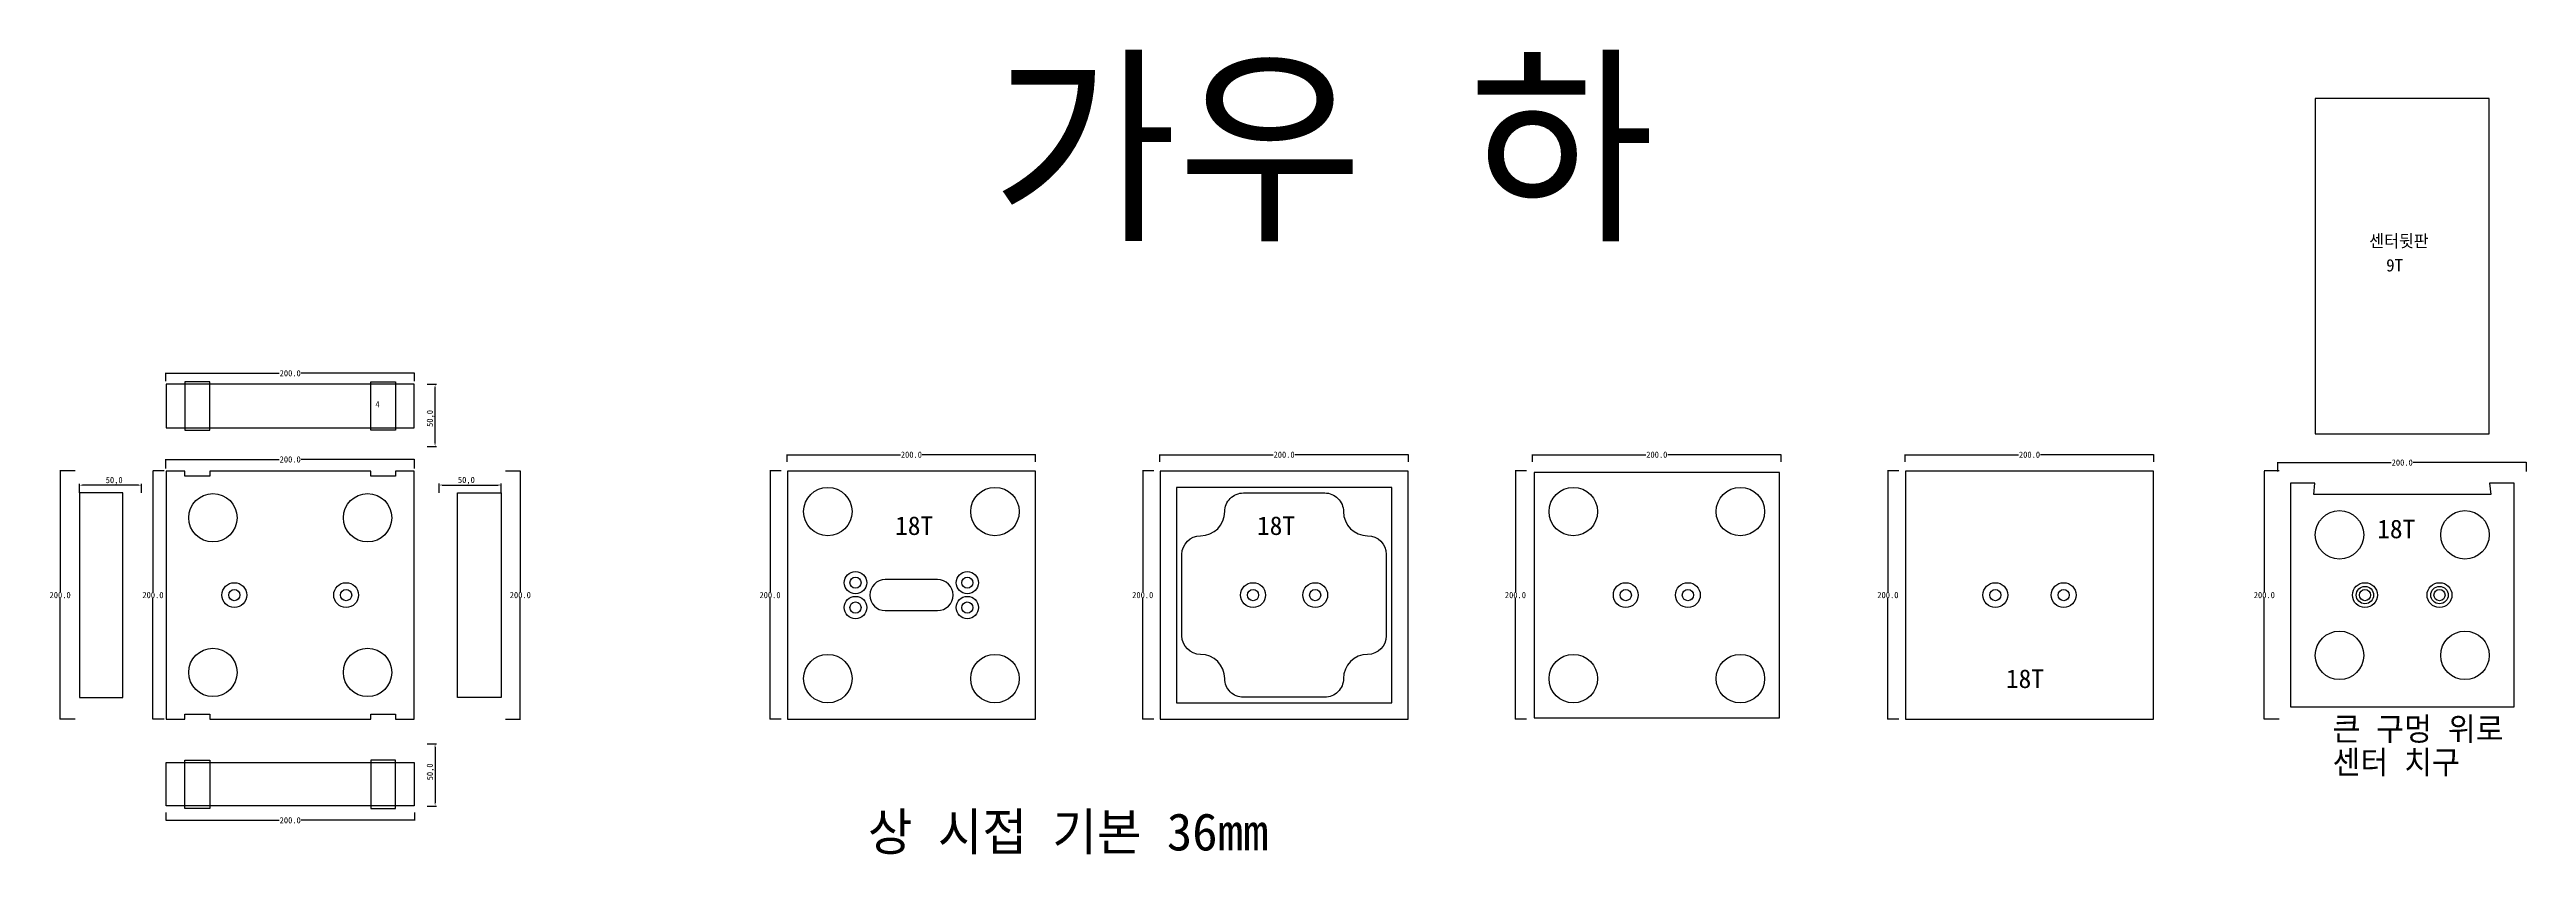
# Model space of a CAD drawing. Header units: millimetres. Extents: x 458 to 2451, y 224 to 871.
import ezdxf

# ---------------------------------------------------------------- set-up
doc = ezdxf.new("R2010")
doc.units = ezdxf.units.MM
for name, color, linetype in [('TEXT', 3, 'Continuous'), ('볼트 구멍', 7, 'Continuous'), ('치구', 7, 'Continuous'), ('치수', 7, 'Continuous')]:
    doc.layers.add(name, color=color, linetype=linetype)
doc.dimstyles.new('ISO-25', dxfattribs={"dimtxt": 2.5, "dimasz": 2.5, "dimexe": 1.25, "dimexo": 0.625, "dimtad": 1, "dimtxsty": 'Standard', "dimcen": 2.5, "dimadec": 0, "dimazin": 0, "dimtfac": 1, "dimtmove": 0, "dimatfit": 3, "dimfxl": 0, "dimarcsym": 0})
doc.dimstyles.get("Standard").update_dxf_attribs({"dimtxt": 7, "dimasz": 0.18, "dimexe": 0.18, "dimexo": 0.0625, "dimgap": 0.09, "dimtad": 0, "dimtih": 1, "dimtoh": 1, "dimdec": 1, "dimzin": 0, "dimdsep": 46, "dimtxsty": 'Standard', "dimcen": 0.09, "dimadec": 0, "dimazin": 0, "dimtfac": 1, "dimtdec": 1, "dimtofl": 0, "dimtmove": 0, "dimatfit": 3, "dimfxl": 0, "dimtolj": 1, "dimtzin": 0, "dimarcsym": 0})

# ---------------------------------------------------------------- blocks, each defined once
blk = doc.blocks.new('*D22')
at = {"layer": 'Defpoints', "color": 0, "linetype": 'Continuous'}
for p in [(1951.4, 539.4), (2151.4, 545.3), (2151.4, 539.4)]:
    blk.add_point(p, dxfattribs=at)
at = {"layer": '치수', "color": 0, "linetype": 'Continuous', "lineweight": -2}
for p, q in [((1951.4, 539.5), (1951.4, 545.5)), ((1951.6, 545.3), (2042.6, 545.3)), ((2151.2, 545.3), (2060.2, 545.3)), ((2151.4, 539.5), (2151.4, 545.5))]:
    blk.add_line(p, q, dxfattribs=at)
at = {"layer": '치수', "color": 0, "linetype": 'Continuous'}
for points in [[(1951.6, 545.3), (1951.6, 545.3), (1951.4, 545.3)], [(2151.2, 545.3), (2151.2, 545.3), (2151.4, 545.3)]]:
    blk.add_solid(points, dxfattribs=at)
at = {"layer": '치수', "color": 0, "linetype": 'Continuous', "insert": (2051.4, 545.3), "char_height": 5, "attachment_point": 5}
blk.add_mtext('\\A1;200.0', dxfattribs=at)
blk = doc.blocks.new('*D23')
at = {"layer": 'Defpoints', "color": 0, "linetype": 'Continuous'}
for p in [(1946.3, 532.3), (1937.4, 332.3), (1946.3, 332.3)]:
    blk.add_point(p, dxfattribs=at)
at = {"layer": '치수', "color": 0, "linetype": 'Continuous', "lineweight": -2}
for p, q in [((1946.2, 532.3), (1937.2, 532.3)), ((1937.4, 532.1), (1937.4, 434.9)), ((1937.4, 332.5), (1937.4, 429.7)), ((1946.2, 332.3), (1937.2, 332.3))]:
    blk.add_line(p, q, dxfattribs=at)
at = {"layer": '치수', "color": 0, "linetype": 'Continuous'}
for points in [[(1937.3, 532.1), (1937.4, 532.1), (1937.4, 532.3)], [(1937.3, 332.5), (1937.4, 332.5), (1937.4, 332.3)]]:
    blk.add_solid(points, dxfattribs=at)
at = {"layer": '치수', "color": 0, "linetype": 'Continuous', "insert": (1937.4, 432.3), "char_height": 5, "attachment_point": 5}
blk.add_mtext('\\A1;200.0', dxfattribs=at)
blk = doc.blocks.new('*D24')
at = {"layer": 'Defpoints', "color": 0, "linetype": 'Continuous'}
for p in [(1346.5, 532.3), (1337.6, 332.3), (1346.5, 332.3)]:
    blk.add_point(p, dxfattribs=at)
at = {"layer": '치수', "color": 0, "linetype": 'Continuous', "lineweight": -2}
for p, q in [((1346.5, 532.3), (1337.4, 532.3)), ((1337.6, 532.1), (1337.6, 434.9)), ((1337.6, 332.5), (1337.6, 429.7)), ((1346.5, 332.3), (1337.4, 332.3))]:
    blk.add_line(p, q, dxfattribs=at)
at = {"layer": '치수', "color": 0, "linetype": 'Continuous'}
for points in [[(1337.6, 532.1), (1337.6, 532.1), (1337.6, 532.3)], [(1337.6, 332.5), (1337.6, 332.5), (1337.6, 332.3)]]:
    blk.add_solid(points, dxfattribs=at)
at = {"layer": '치수', "color": 0, "linetype": 'Continuous', "insert": (1337.6, 432.3), "char_height": 5, "attachment_point": 5}
blk.add_mtext('\\A1;200.0', dxfattribs=at)
blk = doc.blocks.new('*D25')
at = {"layer": 'Defpoints', "color": 0, "linetype": 'Continuous'}
for p in [(1646.5, 532.3), (1637.6, 332.3), (1646.5, 332.3)]:
    blk.add_point(p, dxfattribs=at)
at = {"layer": '치수', "color": 0, "linetype": 'Continuous', "lineweight": -2}
for p, q in [((1646.5, 532.3), (1637.4, 532.3)), ((1637.6, 532.1), (1637.6, 434.9)), ((1637.6, 332.5), (1637.6, 429.7)), ((1646.5, 332.3), (1637.4, 332.3))]:
    blk.add_line(p, q, dxfattribs=at)
at = {"layer": '치수', "color": 0, "linetype": 'Continuous'}
for points in [[(1637.6, 532.1), (1637.6, 532.1), (1637.6, 532.3)], [(1637.6, 332.5), (1637.6, 332.5), (1637.6, 332.3)]]:
    blk.add_solid(points, dxfattribs=at)
at = {"layer": '치수', "color": 0, "linetype": 'Continuous', "insert": (1637.6, 432.3), "char_height": 5, "attachment_point": 5}
blk.add_mtext('\\A1;200.0', dxfattribs=at)
blk = doc.blocks.new('*D26')
at = {"layer": 'Defpoints', "color": 0, "linetype": 'Continuous'}
for p in [(1046.5, 532.3), (1037.6, 332.3), (1046.5, 332.3)]:
    blk.add_point(p, dxfattribs=at)
at = {"layer": '치수', "color": 0, "linetype": 'Continuous', "lineweight": -2}
for p, q in [((1046.5, 532.3), (1037.4, 532.3)), ((1037.6, 532.1), (1037.6, 434.9)), ((1037.6, 332.5), (1037.6, 429.7)), ((1046.5, 332.3), (1037.4, 332.3))]:
    blk.add_line(p, q, dxfattribs=at)
at = {"layer": '치수', "color": 0, "linetype": 'Continuous'}
for points in [[(1037.6, 532.1), (1037.6, 532.1), (1037.6, 532.3)], [(1037.6, 332.5), (1037.6, 332.5), (1037.6, 332.3)]]:
    blk.add_solid(points, dxfattribs=at)
at = {"layer": '치수', "color": 0, "linetype": 'Continuous', "insert": (1037.6, 432.3), "char_height": 5, "attachment_point": 5}
blk.add_mtext('\\A1;200.0', dxfattribs=at)
blk = doc.blocks.new('*D27')
at = {"layer": 'Defpoints', "color": 0, "linetype": 'Continuous'}
for p in [(549.9, 532.3), (540.9, 332.3), (549.9, 332.3)]:
    blk.add_point(p, dxfattribs=at)
at = {"layer": '치수', "color": 0, "linetype": 'Continuous', "lineweight": -2}
for p, q in [((549.9, 532.3), (540.7, 532.3)), ((540.9, 532.1), (540.9, 434.9)), ((540.9, 332.5), (540.9, 429.7)), ((549.9, 332.3), (540.7, 332.3))]:
    blk.add_line(p, q, dxfattribs=at)
at = {"layer": '치수', "color": 0, "linetype": 'Continuous'}
for points in [[(540.8, 532.1), (540.9, 532.1), (540.9, 532.3)], [(540.8, 332.5), (540.9, 332.5), (540.9, 332.3)]]:
    blk.add_solid(points, dxfattribs=at)
at = {"layer": '치수', "color": 0, "linetype": 'Continuous', "insert": (540.9, 432.3), "char_height": 5, "attachment_point": 5}
blk.add_mtext('\\A1;200.0', dxfattribs=at)
blk = doc.blocks.new('*D28')
at = {"layer": 'Defpoints', "color": 0, "linetype": 'Continuous'}
for p in [(824.6, 532.3), (824.6, 332.3), (836.6, 332.3)]:
    blk.add_point(p, dxfattribs=at)
at = {"layer": '치수', "color": 0, "linetype": 'Continuous', "lineweight": -2}
for p, q in [((824.6, 532.3), (836.8, 532.3)), ((836.6, 532.1), (836.6, 434.9)), ((836.6, 332.5), (836.6, 429.7)), ((824.6, 332.3), (836.8, 332.3))]:
    blk.add_line(p, q, dxfattribs=at)
at = {"layer": '치수', "color": 0, "linetype": 'Continuous'}
for points in [[(836.6, 532.1), (836.7, 532.1), (836.6, 532.3)], [(836.6, 332.5), (836.7, 332.5), (836.6, 332.3)]]:
    blk.add_solid(points, dxfattribs=at)
at = {"layer": '치수', "color": 0, "linetype": 'Continuous', "insert": (836.6, 432.3), "char_height": 5, "attachment_point": 5}
blk.add_mtext('\\A1;200.0', dxfattribs=at)
blk = doc.blocks.new('*D29')
at = {"layer": 'Defpoints', "color": 0, "linetype": 'Continuous'}
for p in [(478.3, 532.3), (466.2, 332.3), (478.3, 332.3)]:
    blk.add_point(p, dxfattribs=at)
at = {"layer": '치수', "color": 0, "linetype": 'Continuous', "lineweight": -2}
for p, q in [((478.2, 532.3), (466, 532.3)), ((466.2, 532.1), (466.2, 434.9)), ((466.2, 332.5), (466.2, 429.7)), ((478.2, 332.3), (466, 332.3))]:
    blk.add_line(p, q, dxfattribs=at)
at = {"layer": '치수', "color": 0, "linetype": 'Continuous'}
for points in [[(466.2, 532.1), (466.2, 532.1), (466.2, 532.3)], [(466.2, 332.5), (466.2, 332.5), (466.2, 332.3)]]:
    blk.add_solid(points, dxfattribs=at)
at = {"layer": '치수', "color": 0, "linetype": 'Continuous', "insert": (466.2, 432.3), "char_height": 5, "attachment_point": 5}
blk.add_mtext('\\A1;200.0', dxfattribs=at)
blk = doc.blocks.new('*D30')
at = {"layer": 'Defpoints', "color": 0}
for p in [(761.1, 312.5), (761.1, 262.5), (768, 262.5)]:
    blk.add_point(p, dxfattribs=at)
at = {"layer": '치수', "color": 0, "lineweight": -2}
for p, q in [((761.7, 312.5), (769.2, 312.5)), ((768, 310), (768, 265)), ((761.7, 262.5), (769.2, 262.5))]:
    blk.add_line(p, q, dxfattribs=at)
at = {"layer": '치수', "color": 0}
for points in [[(767.6, 310), (768.4, 310), (768, 312.5)], [(767.6, 265), (768.4, 265), (768, 262.5)]]:
    blk.add_solid(points, dxfattribs=at)
at = {"layer": '치수', "color": 0, "insert": (764.4, 290), "char_height": 5, "attachment_point": 5, "rotation": 90}
blk.add_mtext('50,0', dxfattribs=at)
blk = doc.blocks.new('*D31')
at = {"layer": 'Defpoints', "color": 0, "linetype": 'Continuous'}
for p in [(551.4, 257.4), (751.4, 257.4), (751.4, 251)]:
    blk.add_point(p, dxfattribs=at)
at = {"layer": '치수', "color": 0, "linetype": 'Continuous', "lineweight": -2}
for p, q in [((551.4, 257.4), (551.4, 250.9)), ((551.6, 251), (642.6, 251)), ((751.2, 251), (660.2, 251)), ((751.4, 257.4), (751.4, 250.9))]:
    blk.add_line(p, q, dxfattribs=at)
at = {"layer": '치수', "color": 0, "linetype": 'Continuous'}
for points in [[(551.6, 251.1), (551.6, 251), (551.4, 251)], [(751.2, 251.1), (751.2, 251), (751.4, 251)]]:
    blk.add_solid(points, dxfattribs=at)
at = {"layer": '치수', "color": 0, "linetype": 'Continuous', "insert": (651.4, 251), "char_height": 5, "attachment_point": 5}
blk.add_mtext('\\A1;200.0', dxfattribs=at)
blk = doc.blocks.new('*D32')
at = {"layer": 'Defpoints', "color": 0, "linetype": 'Continuous'}
for p in [(551.4, 604.5), (751.4, 610.9), (751.4, 604.5)]:
    blk.add_point(p, dxfattribs=at)
at = {"layer": '치수', "color": 0, "linetype": 'Continuous', "lineweight": -2}
for p, q in [((551.4, 604.5), (551.4, 611.1)), ((551.6, 610.9), (642.6, 610.9)), ((751.2, 610.9), (660.2, 610.9)), ((751.4, 604.5), (751.4, 611.1))]:
    blk.add_line(p, q, dxfattribs=at)
at = {"layer": '치수', "color": 0, "linetype": 'Continuous'}
for points in [[(551.6, 610.9), (551.6, 610.8), (551.4, 610.9)], [(751.2, 610.9), (751.2, 610.8), (751.4, 610.9)]]:
    blk.add_solid(points, dxfattribs=at)
at = {"layer": '치수', "color": 0, "linetype": 'Continuous', "insert": (651.4, 610.9), "char_height": 5, "attachment_point": 5}
blk.add_mtext('\\A1;200.0', dxfattribs=at)
blk = doc.blocks.new('*D33')
at = {"layer": 'Defpoints', "color": 0, "linetype": 'Continuous'}
for p in [(751.4, 541.5), (551.4, 534.1), (751.4, 534.1)]:
    blk.add_point(p, dxfattribs=at)
at = {"layer": '치수', "color": 0, "linetype": 'Continuous', "lineweight": -2}
for p, q in [((551.4, 534.2), (551.4, 541.7)), ((551.6, 541.5), (642.6, 541.5)), ((751.2, 541.5), (660.2, 541.5)), ((751.4, 534.2), (751.4, 541.7))]:
    blk.add_line(p, q, dxfattribs=at)
at = {"layer": '치수', "color": 0, "linetype": 'Continuous'}
for points in [[(551.6, 541.6), (551.6, 541.5), (551.4, 541.5)], [(751.2, 541.6), (751.2, 541.5), (751.4, 541.5)]]:
    blk.add_solid(points, dxfattribs=at)
at = {"layer": '치수', "color": 0, "linetype": 'Continuous', "insert": (651.4, 541.5), "char_height": 5, "attachment_point": 5}
blk.add_mtext('\\A1;200.0', dxfattribs=at)
blk = doc.blocks.new('*D34')
at = {"layer": 'Defpoints', "color": 0}
for p in [(821.2, 520.9), (771.2, 514.1), (821.2, 514.1)]:
    blk.add_point(p, dxfattribs=at)
at = {"layer": '치수', "color": 0, "lineweight": -2}
for p, q in [((771.2, 514.7), (771.2, 522.1)), ((773.7, 520.9), (818.7, 520.9)), ((821.2, 514.7), (821.2, 522.1))]:
    blk.add_line(p, q, dxfattribs=at)
at = {"layer": '치수', "color": 0}
for points in [[(773.7, 521.3), (773.7, 520.5), (771.2, 520.9)], [(818.7, 521.3), (818.7, 520.5), (821.2, 520.9)]]:
    blk.add_solid(points, dxfattribs=at)
at = {"layer": '치수', "color": 0, "insert": (793.2, 524.4), "char_height": 5, "attachment_point": 5}
blk.add_mtext('50,0', dxfattribs=at)
blk = doc.blocks.new('*D35')
at = {"layer": 'Defpoints', "color": 0}
for p in [(761.1, 602), (768, 602), (761.1, 552)]:
    blk.add_point(p, dxfattribs=at)
at = {"layer": '치수', "color": 0, "lineweight": -2}
for p, q in [((761.7, 602), (769.2, 602)), ((768, 554.5), (768, 599.5)), ((761.7, 552), (769.2, 552))]:
    blk.add_line(p, q, dxfattribs=at)
at = {"layer": '치수', "color": 0}
for points in [[(767.6, 599.5), (768.4, 599.5), (768, 602)], [(767.6, 554.5), (768.4, 554.5), (768, 552)]]:
    blk.add_solid(points, dxfattribs=at)
at = {"layer": '치수', "color": 0, "insert": (764.4, 574.5), "char_height": 5, "attachment_point": 5, "rotation": 90}
blk.add_mtext('50,0', dxfattribs=at)
blk = doc.blocks.new('*D36')
at = {"layer": 'Defpoints', "color": 0}
for p in [(481.7, 520.8), (481.7, 514.1), (531.7, 514)]:
    blk.add_point(p, dxfattribs=at)
at = {"layer": '치수', "color": 0, "lineweight": -2}
for p, q in [((481.7, 514.7), (481.7, 522)), ((529.2, 520.8), (484.2, 520.8)), ((531.7, 514.6), (531.7, 522))]:
    blk.add_line(p, q, dxfattribs=at)
at = {"layer": '치수', "color": 0}
for points in [[(484.2, 521.2), (484.2, 520.4), (481.7, 520.8)], [(529.2, 521.2), (529.2, 520.4), (531.7, 520.8)]]:
    blk.add_solid(points, dxfattribs=at)
at = {"layer": '치수', "color": 0, "insert": (509.7, 524.3), "char_height": 5, "attachment_point": 5}
blk.add_mtext('50,0', dxfattribs=at)
blk = doc.blocks.new('*D37')
at = {"layer": 'Defpoints', "color": 0, "linetype": 'Continuous'}
for p in [(1351.4, 539.4), (1551.4, 545.3), (1551.4, 539.4)]:
    blk.add_point(p, dxfattribs=at)
at = {"layer": '치수', "color": 0, "linetype": 'Continuous', "lineweight": -2}
for p, q in [((1351.4, 539.5), (1351.4, 545.5)), ((1351.6, 545.3), (1442.6, 545.3)), ((1551.2, 545.3), (1460.2, 545.3)), ((1551.4, 539.5), (1551.4, 545.5))]:
    blk.add_line(p, q, dxfattribs=at)
at = {"layer": '치수', "color": 0, "linetype": 'Continuous'}
for points in [[(1351.6, 545.3), (1351.6, 545.3), (1351.4, 545.3)], [(1551.2, 545.3), (1551.2, 545.3), (1551.4, 545.3)]]:
    blk.add_solid(points, dxfattribs=at)
at = {"layer": '치수', "color": 0, "linetype": 'Continuous', "insert": (1451.4, 545.3), "char_height": 5, "attachment_point": 5}
blk.add_mtext('\\A1;200.0', dxfattribs=at)
blk = doc.blocks.new('*D38')
at = {"layer": 'Defpoints', "color": 0, "linetype": 'Continuous'}
for p in [(1051.4, 539.4), (1251.4, 545.3), (1251.4, 539.4)]:
    blk.add_point(p, dxfattribs=at)
at = {"layer": '치수', "color": 0, "linetype": 'Continuous', "lineweight": -2}
for p, q in [((1051.4, 539.5), (1051.4, 545.5)), ((1051.6, 545.3), (1142.6, 545.3)), ((1251.2, 545.3), (1160.2, 545.3)), ((1251.4, 539.5), (1251.4, 545.5))]:
    blk.add_line(p, q, dxfattribs=at)
at = {"layer": '치수', "color": 0, "linetype": 'Continuous'}
for points in [[(1051.6, 545.3), (1051.6, 545.3), (1051.4, 545.3)], [(1251.2, 545.3), (1251.2, 545.3), (1251.4, 545.3)]]:
    blk.add_solid(points, dxfattribs=at)
at = {"layer": '치수', "color": 0, "linetype": 'Continuous', "insert": (1151.4, 545.3), "char_height": 5, "attachment_point": 5}
blk.add_mtext('\\A1;200.0', dxfattribs=at)
blk = doc.blocks.new('*D39')
at = {"layer": 'Defpoints', "color": 0, "linetype": 'Continuous'}
for p in [(1651.4, 539.4), (1851.4, 545.3), (1851.4, 539.4)]:
    blk.add_point(p, dxfattribs=at)
at = {"layer": '치수', "color": 0, "linetype": 'Continuous', "lineweight": -2}
for p, q in [((1651.4, 539.5), (1651.4, 545.5)), ((1651.6, 545.3), (1742.6, 545.3)), ((1851.2, 545.3), (1760.2, 545.3)), ((1851.4, 539.5), (1851.4, 545.5))]:
    blk.add_line(p, q, dxfattribs=at)
at = {"layer": '치수', "color": 0, "linetype": 'Continuous'}
for points in [[(1651.6, 545.3), (1651.6, 545.3), (1651.4, 545.3)], [(1851.2, 545.3), (1851.2, 545.3), (1851.4, 545.3)]]:
    blk.add_solid(points, dxfattribs=at)
at = {"layer": '치수', "color": 0, "linetype": 'Continuous', "insert": (1751.4, 545.3), "char_height": 5, "attachment_point": 5}
blk.add_mtext('\\A1;200.0', dxfattribs=at)
blk = doc.blocks.new('*D40')
at = {"layer": 'Defpoints', "color": 0, "linetype": 'Continuous'}
for p in [(2252.4, 532.3), (2240.4, 332.3), (2252.4, 332.3)]:
    blk.add_point(p, dxfattribs=at)
at = {"layer": '치수', "color": 0, "linetype": 'Continuous', "lineweight": -2}
for p, q in [((2252.4, 532.3), (2240.2, 532.3)), ((2240.4, 532.1), (2240.4, 434.9)), ((2240.4, 332.5), (2240.4, 429.7)), ((2252.4, 332.3), (2240.2, 332.3))]:
    blk.add_line(p, q, dxfattribs=at)
at = {"layer": '치수', "color": 0, "linetype": 'Continuous'}
for points in [[(2240.3, 532.1), (2240.4, 532.1), (2240.4, 532.3)], [(2240.3, 332.5), (2240.4, 332.5), (2240.4, 332.3)]]:
    blk.add_solid(points, dxfattribs=at)
at = {"layer": '치수', "color": 0, "linetype": 'Continuous', "insert": (2240.4, 432.3), "char_height": 5, "attachment_point": 5}
blk.add_mtext('\\A1;200.0', dxfattribs=at)
blk = doc.blocks.new('*D41')
at = {"layer": 'Defpoints', "color": 0, "linetype": 'Continuous'}
for p in [(2451.4, 539), (2251.4, 531.6), (2451.4, 531.6)]:
    blk.add_point(p, dxfattribs=at)
at = {"layer": '치수', "color": 0, "linetype": 'Continuous', "lineweight": -2}
for p, q in [((2251.4, 531.7), (2251.4, 539.2)), ((2251.6, 539), (2342.6, 539)), ((2451.2, 539), (2360.2, 539)), ((2451.4, 531.7), (2451.4, 539.2))]:
    blk.add_line(p, q, dxfattribs=at)
at = {"layer": '치수', "color": 0, "linetype": 'Continuous'}
for points in [[(2251.6, 539.1), (2251.6, 539), (2251.4, 539)], [(2451.2, 539.1), (2451.2, 539), (2451.4, 539)]]:
    blk.add_solid(points, dxfattribs=at)
at = {"layer": '치수', "color": 0, "linetype": 'Continuous', "insert": (2351.4, 539), "char_height": 5, "attachment_point": 5}
blk.add_mtext('\\A1;200.0', dxfattribs=at)

msp = doc.modelspace()

# ---------------------------------------------------------------- linework, layer by layer
at = {"color": 1}
msp.add_lwpolyline([(2281.41, 562.1), (2421.41, 562.1), (2421.41, 832.1), (2281.41, 832.1)], close=True, dxfattribs=at)
at = {"layer": '볼트 구멍', "color": 3}
msp.add_lwpolyline([(1172.41, 444.8), (1130.41, 444.8, 1), (1130.41, 419.8), (1172.41, 419.8, 1)], format="xyb", close=True, dxfattribs=at)
at = {"layer": '볼트 구멍', "color": 2}
for centre in [(606.41, 432.3), (696.41, 432.3)]:
    msp.add_circle(centre, 10, dxfattribs=at)
at = {"layer": '볼트 구멍', "color": 6}
for centre, radius in [((1106.41, 442.3), 9), ((1196.41, 442.3), 9), ((1426.41, 432.3), 10), ((1476.41, 432.3), 10), ((1726.41, 432.3), 10), ((1776.41, 432.3), 10), ((2023.91, 432.3), 10), ((2078.91, 432.3), 10), ((2321.41, 432.3), 7), ((2381.41, 432.3), 7), ((1106.41, 422.3), 9), ((1196.41, 422.3), 9)]:
    msp.add_circle(centre, radius, dxfattribs=at)
at = {"layer": '볼트 구멍', "color": 3}
for centre in [(1106.41, 442.3), (1196.41, 442.3), (606.41, 432.3), (696.41, 432.3), (1106.41, 422.3), (1196.41, 422.3), (1426.41, 432.3), (1476.41, 432.3), (1726.41, 432.3), (1776.41, 432.3), (2023.91, 432.3), (2078.91, 432.3), (2321.41, 432.3), (2381.41, 432.3)]:
    msp.add_circle(centre, 4.5, dxfattribs=at)
at = {"layer": '볼트 구멍', "color": 1}
for centre in [(2321.41, 432.3), (2381.41, 432.3)]:
    msp.add_circle(centre, 10, dxfattribs=at)
at = {"layer": '치구'}
for points in [[(551.66, 567.05), (751.16, 567.05), (751.16, 602.05), (551.66, 602.05)], [(551.66, 332.55), (566.66, 332.55), (566.66, 336.55), (586.66, 336.55), (586.66, 332.55), (716.16, 332.55), (716.16, 336.55), (736.16, 336.55), (736.16, 332.55), (751.16, 332.55), (751.16, 532.05), (736.16, 532.05), (736.16, 528.05), (716.16, 528.05), (716.16, 532.05), (586.66, 532.05), (586.66, 528.05), (566.66, 528.05), (566.66, 532.05), (551.66, 532.05)], [(1051.66, 532.05), (1051.66, 332.55), (1251.16, 332.55), (1251.16, 532.05)], [(1351.66, 532.05), (1351.66, 332.55), (1551.16, 332.55), (1551.16, 532.05)], [(1364.66, 519.05), (1364.66, 345.55), (1538.16, 345.55), (1538.16, 519.05)], [(1652.66, 531.05), (1652.66, 333.55), (1850.16, 333.55), (1850.16, 531.05)], [(1951.66, 532.05), (1951.66, 332.55), (2151.16, 332.55), (2151.16, 532.05)], [(2281.16, 522.3), (2261.41, 522.3), (2261.41, 342.3), (2441.41, 342.3), (2441.41, 522.3), (2421.66, 522.3), (2422.66, 513.3), (2280.16, 513.3)], [(516.66, 514.65), (481.66, 514.65), (481.66, 349.95), (516.66, 349.95)], [(786.16, 514.65), (821.16, 514.65), (821.16, 349.95), (786.16, 349.95)], [(551.66, 297.55), (751.16, 297.55), (751.16, 262.55), (551.66, 262.55)]]:
    msp.add_lwpolyline(points, close=True, dxfattribs=at)
at = {"layer": '치구', "color": 1}
for points in [[(566.66, 565.05), (586.66, 565.05), (586.66, 604.05), (566.66, 604.05)], [(736.16, 565.05), (716.16, 565.05), (716.16, 604.05), (736.16, 604.05)], [(566.66, 299.55), (586.66, 299.55), (586.66, 260.55), (566.66, 260.55)], [(736.16, 299.55), (716.16, 299.55), (716.16, 260.55), (736.16, 260.55)]]:
    msp.add_lwpolyline(points, close=True, dxfattribs=at)
at = {"layer": '치구'}
msp.add_lwpolyline([(1418.66, 514.55), (1484.16, 514.55, -0.4142136), (1499.16, 499.55, 0.4142135), (1518.66, 480.05, -0.4142134), (1533.66, 465.05), (1533.66, 399.55, -0.4142134), (1518.66, 384.55, 0.4142135), (1499.16, 365.05, -0.4142136), (1484.16, 350.05), (1418.66, 350.05, -0.4142136), (1403.66, 365.05, 0.4142135), (1384.16, 384.55, -0.4142134), (1369.16, 399.55), (1369.16, 465.05, -0.4142134), (1384.16, 480.05, 0.4142135), (1403.66, 499.55, -0.4142136)], format="xyb", close=True, dxfattribs=at)
for centre in [(1084.16, 499.55), (1218.66, 499.55), (1684.16, 499.55), (1818.66, 499.55), (589.16, 494.55), (713.66, 494.55), (2300.91, 480.8), (2401.91, 480.8), (2300.91, 383.8), (2401.91, 383.8), (589.16, 370.05), (713.66, 370.05), (1084.16, 365.05), (1218.66, 365.05), (1684.16, 365.05), (1818.66, 365.05)]:
    msp.add_circle(centre, 19.5, dxfattribs=at)

# ---------------------------------------------------------------- texts
at = {"color": 1}
for s, p in [('센터뒷판', (2324.8, 712.39)), ('9T', (2338.48, 692.83))]:
    msp.add_text(s, height=10, dxfattribs=at).set_placement(p)
at = {"layer": 'TEXT', "linetype": 'Continuous'}
msp.add_text('가우 하', height=125, dxfattribs=at).set_placement((1215.97, 730.49))
at = {"layer": 'TEXT', "color": 1}
for s, height, p in [('4', 5, (719.97, 583.35)), ('18T', 15, (2331.27, 478.07)), ('18T', 15, (2032.42, 357.5))]:
    msp.add_text(s, height=height, dxfattribs=at).set_placement(p)
at = {"layer": 'TEXT', "color": 1, "linetype": 'Continuous'}
for s, p in [('큰 구멍 위로 ', (2295.31, 315.23)), ('센터 치구', (2295.31, 288.44))]:
    msp.add_text(s, height=18.75, dxfattribs=at).set_placement(p)
at = {"layer": 'TEXT', "color": 3}
msp.add_text('상 시접 기본 36mm', height=30, dxfattribs=at).set_placement((1116.4, 226.74))
at = {"layer": '치구', "color": 1}
for p in [(1138.31, 480.72), (1429.59, 480.72)]:
    msp.add_text('18T', height=15, dxfattribs=at).set_placement(p)

# ---------------------------------------------------------------- dimensions: what is measured, and where the dimension line sits
at = {"layer": '치수', "color": 4, "linetype": 'Continuous'}
for base, p1, p2, picture, middle in [((751.41, 610.87), (551.41, 604.47), (751.41, 604.47), '*D32', (651.41, 610.87)), ((751.41, 251.04), (551.41, 257.44), (751.41, 257.44), '*D31', (651.41, 251.04))]:
    dim = msp.add_linear_dim(base=base, p1=p1, p2=p2, dimstyle='Standard', override={"dimtxt": 5}, dxfattribs=at)
    dim.commit()
    dim.dimension.update_dxf_attribs({"geometry": picture, "text_midpoint": middle, "dimtype": 160})
at = {"layer": '치수', "color": 4}
for base, p1, p2, angle, picture, middle in [((767.98, 602.05), (761.08, 552.05), (761.08, 602.05), 90, '*D35', (767.98, 574.55)), ((481.66, 520.78), (531.66, 514), (481.66, 514.1), 180, '*D36', (509.66, 520.78)), ((767.98, 262.55), (761.08, 312.55), (761.08, 262.55), 270, '*D30', (767.98, 290.05))]:
    dim = msp.add_linear_dim(base=base, p1=p1, p2=p2, angle=angle, dimstyle='ISO-25', override={"dimtxt": 5, "dimdec": 1, "dimzin": 0, "dimtdec": 1}, dxfattribs=at)
    dim.commit()
    dim.dimension.update_dxf_attribs({"geometry": picture, "text_midpoint": middle, "dimtype": 160})
at = {"layer": '치수', "color": 4, "linetype": 'Continuous'}
for base, p1, p2, picture, middle in [((751.41, 541.52), (551.41, 534.12), (751.41, 534.12), '*D33', (651.41, 541.52)), ((1251.41, 545.29), (1051.41, 539.41), (1251.41, 539.41), '*D38', (1151.41, 545.29)), ((1551.41, 545.29), (1351.41, 539.41), (1551.41, 539.41), '*D37', (1451.41, 545.29)), ((1851.41, 545.29), (1651.41, 539.41), (1851.41, 539.41), '*D39', (1751.41, 545.29)), ((2151.41, 545.29), (1951.41, 539.41), (2151.41, 539.41), '*D22', (2051.41, 545.29)), ((2451.41, 539.02), (2251.41, 531.62), (2451.41, 531.62), '*D41', (2351.41, 539.02))]:
    dim = msp.add_linear_dim(base=base, p1=p1, p2=p2, dimstyle='Standard', override={"dimtxt": 5}, dxfattribs=at)
    dim.commit()
    dim.dimension.update_dxf_attribs({"geometry": picture, "text_midpoint": middle})
for base, p1, p2, picture, middle in [((466.19, 332.3), (478.26, 532.3), (478.26, 332.3), '*D29', (466.19, 432.3)), ((540.88, 332.3), (549.95, 532.3), (549.95, 332.3), '*D27', (540.88, 432.3)), ((836.62, 332.3), (824.55, 532.3), (824.55, 332.3), '*D28', (836.62, 432.3)), ((1037.61, 332.3), (1046.51, 532.3), (1046.51, 332.3), '*D26', (1037.61, 432.3)), ((1337.61, 332.3), (1346.51, 532.3), (1346.51, 332.3), '*D24', (1337.61, 432.3)), ((1637.61, 332.3), (1646.51, 532.3), (1646.51, 332.3), '*D25', (1637.61, 432.3)), ((1937.36, 332.3), (1946.26, 532.3), (1946.26, 332.3), '*D23', (1937.36, 432.3)), ((2240.38, 332.3), (2252.45, 532.3), (2252.45, 332.3), '*D40', (2240.38, 432.3))]:
    dim = msp.add_linear_dim(base=base, p1=p1, p2=p2, angle=90, dimstyle='Standard', override={"dimtxt": 5}, dxfattribs=at)
    dim.commit()
    dim.dimension.update_dxf_attribs({"geometry": picture, "text_midpoint": middle})
at = {"layer": '치수', "color": 4}
dim = msp.add_linear_dim(base=(821.16, 520.88), p1=(771.16, 514.1), p2=(821.16, 514.1), dimstyle='ISO-25', override={"dimtxt": 5, "dimdec": 1, "dimzin": 0, "dimtdec": 1}, dxfattribs=at)
dim.commit()
dim.dimension.update_dxf_attribs({"geometry": '*D34', "text_midpoint": (793.16, 520.88), "dimtype": 160})

doc.saveas('drawing.dxf')
